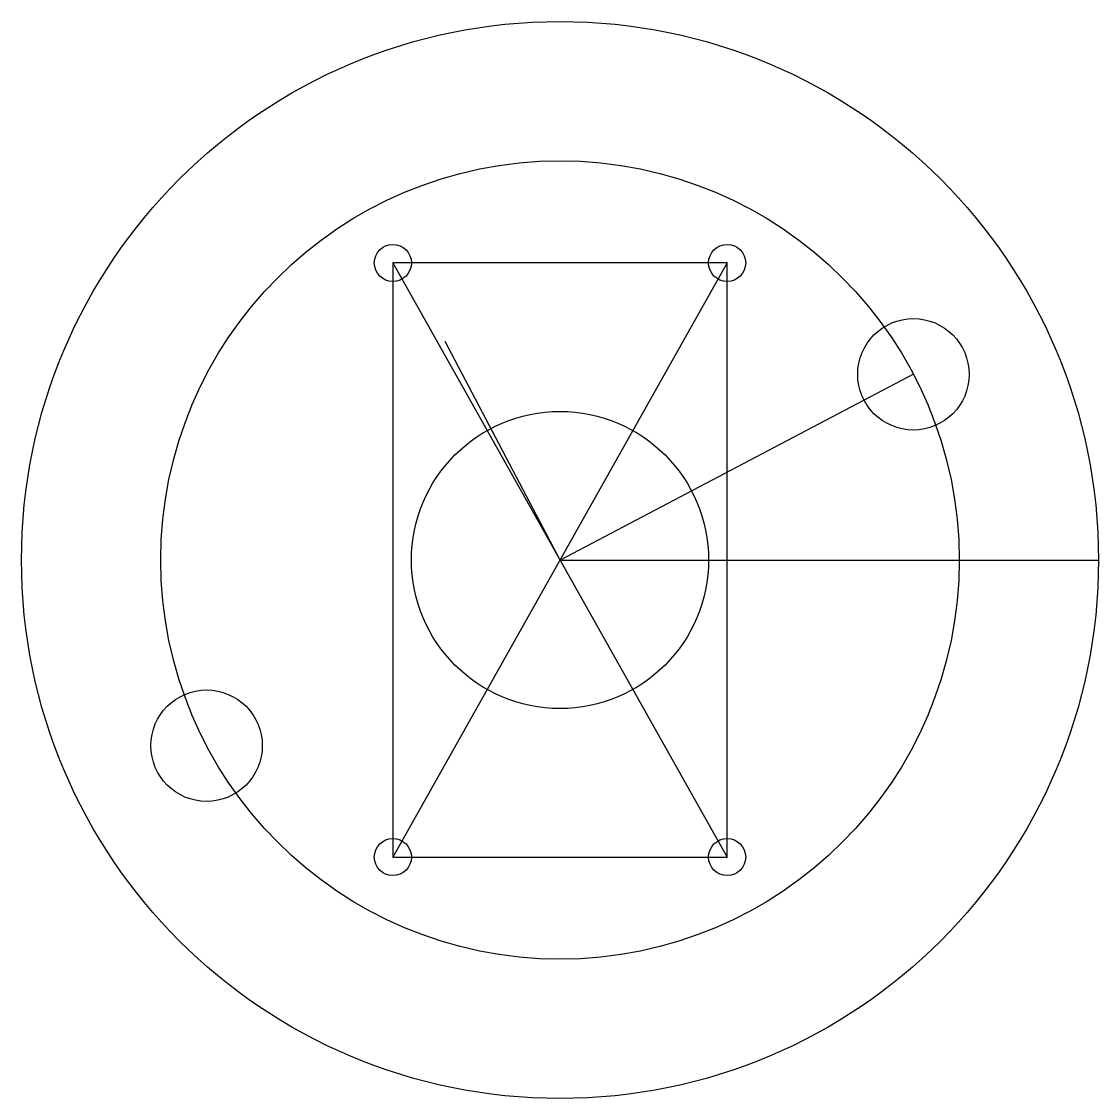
# Model space of a CAD drawing. Header units: centimetres. Extents: x -1.45 to 1.45, y -1.45 to 1.45.
import ezdxf

# ---------------------------------------------------------------- set-up
doc = ezdxf.new("R2010")
doc.units = ezdxf.units.CM
doc.header["$MEASUREMENT"] = 0
doc.layers.add('PROBMR_ADAPTER_PCBREF v3_Sketch1', color=7, linetype='Continuous')
doc.layers.add('PROBMR_ADAPTER_PCBREF v3_Sketch2', color=7, linetype='Continuous')

msp = doc.modelspace()

# ---------------------------------------------------------------- linework, layer by layer
at = {"layer": 'PROBMR_ADAPTER_PCBREF v3_Sketch1'}
for p, q in [((0, 0), (-0.309, 0.5881)), ((0.9516, 0.5), (0, 0)), ((0, 0), (1.45, 0))]:
    msp.add_line(p, q, dxfattribs=at)
for centre, radius in [((0, 0), 1.45), ((0, 0), 1.075), ((0.9516, 0.5), 0.15), ((0, 0), 0.4), ((-0.9516, -0.5), 0.15)]:
    msp.add_circle(centre, radius, dxfattribs=at)
msp.add_point((0, 0), dxfattribs=at)
at = {"layer": 'PROBMR_ADAPTER_PCBREF v3_Sketch2'}
for p, q in [((-0.45, 0.8, 0.1), (0.45, -0.8, 0.1)), ((0.45, 0.8, 0.1), (-0.45, -0.8, 0.1)), ((-0.45, 0.8, 0.1), (-0.45, -0.8, 0.1)), ((0.45, 0.8, 0.1), (-0.45, 0.8, 0.1)), ((0.45, -0.8, 0.1), (0.45, 0.8, 0.1)), ((-0.45, -0.8, 0.1), (0.45, -0.8, 0.1))]:
    msp.add_line(p, q, dxfattribs=at)
for centre, radius in [((0, 0, 0.1), 1.45), ((-0.45, 0.8, 0.1), 0.05), ((0.45, 0.8, 0.1), 0.05), ((0.9516, 0.5, 0.1), 0.15), ((0, 0, 0.1), 0.4), ((-0.9516, -0.5, 0.1), 0.15), ((-0.45, -0.8, 0.1), 0.05), ((0.45, -0.8, 0.1), 0.05)]:
    msp.add_circle(centre, radius, dxfattribs=at)
msp.add_point((0, 0, 0.1), dxfattribs=at)
msp.add_point((0, 0, 0.1), dxfattribs=at)

doc.saveas('drawing.dxf')
